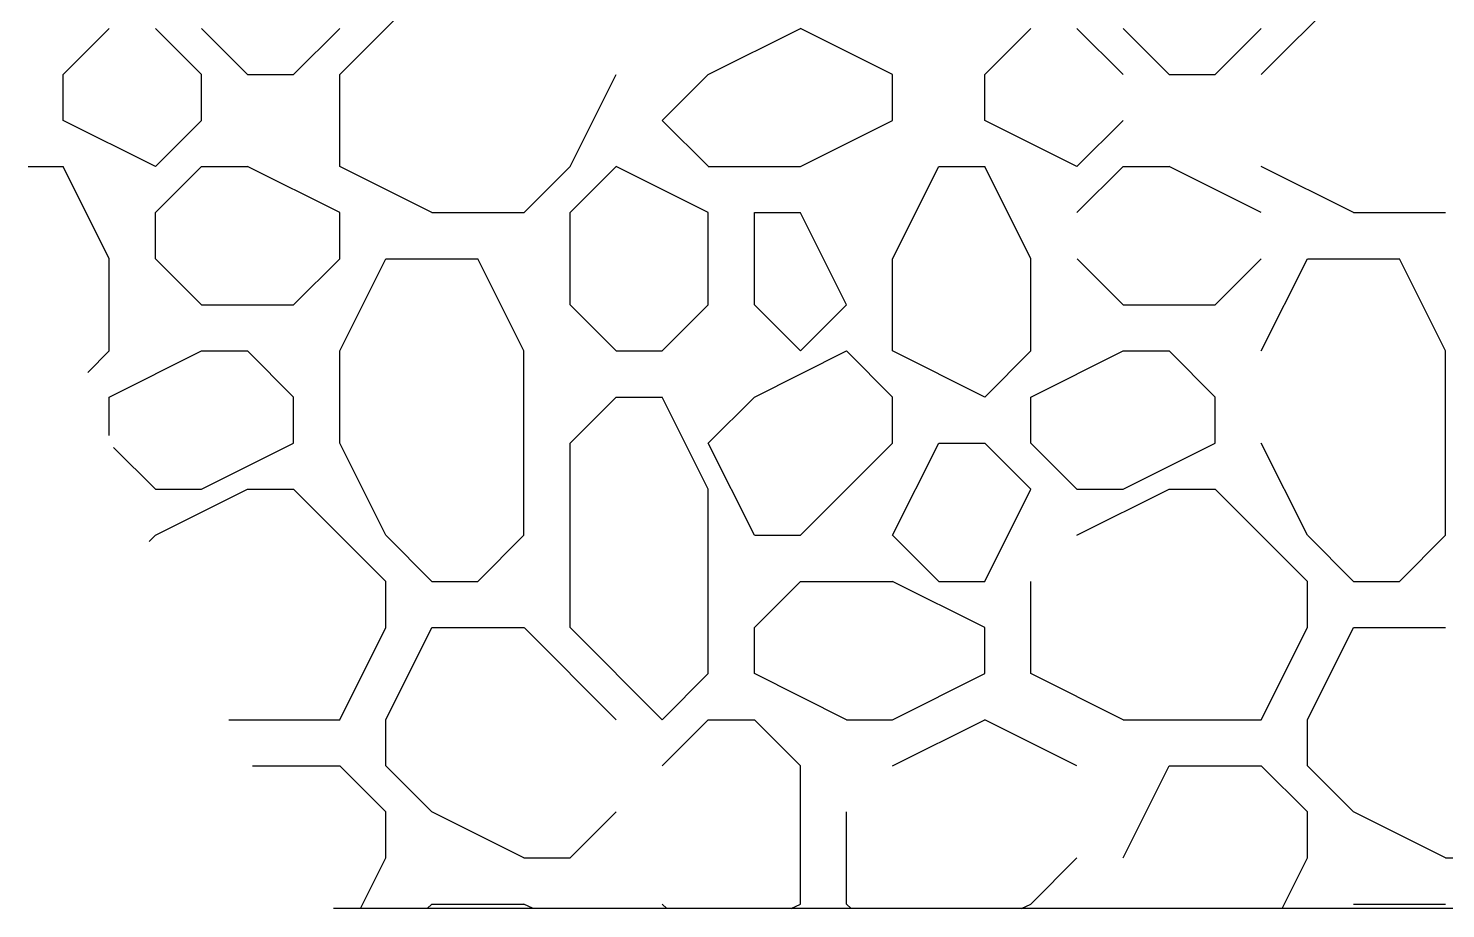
# Model space of a CAD drawing. Header units: inches. Extents: x -27 to 114, y -35 to 60.
# Drawn here: x 62.327 to 64.749, y 45.312 to 46.816 of the extents above; entities that cross this region are included whole.
import ezdxf

# ---------------------------------------------------------------- set-up
doc = ezdxf.new("R2010")
doc.units = ezdxf.units.IN
doc.header["$LTSCALE"] = 10
doc.header["$MEASUREMENT"] = 0
doc.layers.add('TUBO', color=2, linetype='Continuous')

# ---------------------------------------------------------------- blocks, each defined once
blk = doc.blocks.new('caixa de areia')
at = {"layer": 'TUBO', "color": 4}
for p, q in [((285.415, 251.4545), (285.59, 251.6295)), ((287.165, 251.4545), (287.34, 251.6295)), ((284.89, 251.4545), (284.9775, 251.542)), ((285.1525, 251.4545), (285.065, 251.542)), ((285.24, 251.4545), (285.1525, 251.542)), ((285.3275, 251.4545), (285.415, 251.542)), ((286.115, 251.4545), (286.29, 251.542)), ((286.465, 251.4545), (286.29, 251.542)), ((286.64, 251.4545), (286.7275, 251.542)), ((286.9025, 251.4545), (286.815, 251.542)), ((286.99, 251.4545), (286.9025, 251.542)), ((287.0775, 251.4545), (287.165, 251.542)), ((284.89, 251.367), (284.89, 251.4545)), ((285.1525, 251.367), (285.1525, 251.4545)), ((285.24, 251.4545), (285.3275, 251.4545)), ((285.415, 251.2795), (285.415, 251.4545)), ((285.8525, 251.2795), (285.94, 251.4545)), ((286.0275, 251.367), (286.115, 251.4545)), ((286.465, 251.367), (286.465, 251.4545)), ((286.64, 251.367), (286.64, 251.4545)), ((286.99, 251.4545), (287.0775, 251.4545)), ((285.065, 251.2795), (284.89, 251.367)), ((285.065, 251.2795), (285.1525, 251.367)), ((286.1151, 251.2795), (286.0276, 251.367)), ((286.29, 251.2795), (286.465, 251.367)), ((286.815, 251.2795), (286.64, 251.367)), ((286.815, 251.2795), (286.9025, 251.367)), ((284.8238, 251.2795), (284.89, 251.2795)), ((284.9775, 251.1045), (284.89, 251.2795)), ((285.065, 251.1921), (285.1525, 251.2795)), ((285.1525, 251.2795), (285.24, 251.2795)), ((285.415, 251.1921), (285.24, 251.2795)), ((285.59, 251.1921), (285.415, 251.2795)), ((285.765, 251.192), (285.8525, 251.2795)), ((285.8525, 251.1921), (285.94, 251.2795)), ((285.8525, 251.1921), (285.94, 251.2795)), ((286.115, 251.1921), (285.94, 251.2795)), ((286.115, 251.2795), (286.29, 251.2795)), ((286.465, 251.1045), (286.5525, 251.2795)), ((286.5525, 251.2795), (286.64, 251.2795)), ((286.7275, 251.1045), (286.64, 251.2795)), ((286.815, 251.1921), (286.9025, 251.2795)), ((286.9025, 251.2795), (286.99, 251.2795)), ((287.165, 251.1921), (286.99, 251.2795)), ((287.34, 251.1921), (287.165, 251.2795)), ((285.065, 251.1045), (285.065, 251.1921)), ((285.415, 251.1045), (285.415, 251.1921)), ((285.59, 251.1921), (285.765, 251.1921)), ((285.8525, 251.017), (285.8525, 251.1921)), ((286.115, 251.017), (286.115, 251.1921)), ((286.2025, 251.1921), (286.29, 251.1921)), ((286.2025, 251.017), (286.2025, 251.1921)), ((286.3775, 251.017), (286.29, 251.192)), ((287.34, 251.1921), (287.515, 251.1921)), ((284.9775, 250.9296), (284.9775, 251.1045)), ((285.1526, 251.017), (285.0651, 251.1045)), ((285.3275, 251.017), (285.415, 251.1045)), ((285.415, 250.9296), (285.5025, 251.1045)), ((285.5025, 251.1045), (285.6775, 251.1045)), ((285.765, 250.9296), (285.6775, 251.1045)), ((286.465, 250.9296), (286.465, 251.1045)), ((286.7275, 250.9296), (286.7275, 251.1045)), ((286.9026, 251.017), (286.8151, 251.1045)), ((287.0775, 251.017), (287.165, 251.1045)), ((287.165, 250.9296), (287.2525, 251.1045)), ((287.2525, 251.1045), (287.4275, 251.1045)), ((287.515, 250.9296), (287.4275, 251.1045)), ((285.1525, 251.017), (285.3275, 251.017)), ((285.94, 250.9296), (285.8525, 251.017)), ((286.0275, 250.9295), (286.115, 251.017)), ((286.29, 250.9296), (286.2025, 251.017)), ((286.29, 250.9295), (286.3775, 251.017)), ((286.9025, 251.017), (287.0775, 251.017)), ((284.9368, 250.8888), (284.9775, 250.9295)), ((284.9775, 250.842), (285.1525, 250.9295)), ((285.1525, 250.9296), (285.24, 250.9296)), ((285.3276, 250.842), (285.2401, 250.9295)), ((285.415, 250.7545), (285.415, 250.9296)), ((285.765, 250.5795), (285.765, 250.9296)), ((285.94, 250.9296), (286.0275, 250.9296)), ((286.2025, 250.842), (286.3775, 250.9295)), ((286.465, 250.842), (286.3775, 250.9295)), ((286.64, 250.842), (286.465, 250.9295)), ((286.64, 250.842), (286.7275, 250.9295)), ((286.7275, 250.842), (286.9025, 250.9295)), ((286.9025, 250.9296), (286.99, 250.9296)), ((287.0776, 250.842), (286.9901, 250.9295)), ((287.515, 250.5795), (287.515, 250.9296)), ((284.9775, 250.7691), (284.9775, 250.842)), ((285.3275, 250.7545), (285.3275, 250.842)), ((285.8525, 250.7545), (285.94, 250.842)), ((285.94, 250.842), (286.0275, 250.842)), ((286.115, 250.667), (286.0275, 250.842)), ((286.115, 250.7545), (286.2025, 250.842)), ((286.465, 250.7545), (286.465, 250.842)), ((286.7275, 250.7545), (286.7275, 250.842)), ((287.0775, 250.7545), (287.0775, 250.842)), ((285.065, 250.667), (284.9856, 250.7465)), ((285.1525, 250.667), (285.3275, 250.7545)), ((285.5025, 250.5795), (285.415, 250.7545)), ((285.8525, 250.4046), (285.8525, 250.7545)), ((286.2025, 250.5795), (286.115, 250.7545)), ((286.29, 250.5795), (286.465, 250.7545)), ((286.29, 250.5795), (286.465, 250.7545)), ((286.465, 250.5795), (286.5525, 250.7545)), ((286.5525, 250.7545), (286.64, 250.7545)), ((286.7275, 250.6671), (286.64, 250.7546)), ((286.815, 250.667), (286.7275, 250.7545)), ((286.9025, 250.667), (287.0775, 250.7545)), ((287.2525, 250.5795), (287.165, 250.7545)), ((285.065, 250.667), (285.1525, 250.667)), ((285.065, 250.5795), (285.24, 250.667)), ((285.24, 250.667), (285.3275, 250.667)), ((285.5025, 250.4921), (285.3275, 250.667)), ((286.115, 250.3171), (286.115, 250.667)), ((286.64, 250.4921), (286.7275, 250.667)), ((286.815, 250.667), (286.9025, 250.667)), ((286.815, 250.5795), (286.99, 250.667)), ((286.99, 250.667), (287.0775, 250.667)), ((287.2525, 250.4921), (287.0775, 250.667)), ((285.0533, 250.5679), (285.065, 250.5795)), ((285.59, 250.4921), (285.5025, 250.5795)), ((285.6775, 250.492), (285.765, 250.5795)), ((286.2025, 250.5795), (286.29, 250.5795)), ((286.5525, 250.4921), (286.465, 250.5795)), ((287.34, 250.4921), (287.2525, 250.5795)), ((287.4275, 250.492), (287.515, 250.5795)), ((285.5025, 250.4046), (285.5025, 250.4921)), ((285.59, 250.4921), (285.6775, 250.4921)), ((286.2025, 250.4045), (286.29, 250.492)), ((286.29, 250.4921), (286.465, 250.4921)), ((286.64, 250.4046), (286.465, 250.492)), ((286.5525, 250.4921), (286.64, 250.4921)), ((286.7275, 250.3171), (286.7275, 250.4921)), ((287.2525, 250.4046), (287.2525, 250.4921)), ((287.34, 250.4921), (287.4275, 250.4921)), ((285.415, 250.2295), (285.5025, 250.4045)), ((285.5025, 250.2295), (285.59, 250.4045)), ((285.59, 250.4046), (285.765, 250.4046)), ((285.94, 250.2295), (285.7651, 250.4045)), ((286.0275, 250.2295), (285.8525, 250.4045)), ((286.2025, 250.3171), (286.2025, 250.4046)), ((286.64, 250.3171), (286.64, 250.4046)), ((287.165, 250.2295), (287.2525, 250.4045)), ((287.2525, 250.2295), (287.34, 250.4045)), ((287.34, 250.4046), (287.515, 250.4046)), ((286.0275, 250.2295), (286.115, 250.317)), ((286.3775, 250.2295), (286.2025, 250.317)), ((286.465, 250.2295), (286.64, 250.317)), ((286.9025, 250.2295), (286.7275, 250.317)), ((285.2047, 250.2295), (285.415, 250.2295)), ((285.5025, 250.142), (285.5025, 250.2295)), ((286.0275, 250.142), (286.115, 250.2295)), ((286.115, 250.2295), (286.2025, 250.2295)), ((286.29, 250.142), (286.2025, 250.2295)), ((286.3775, 250.2295), (286.465, 250.2295)), ((286.465, 250.142), (286.64, 250.2295)), ((286.815, 250.142), (286.64, 250.2295)), ((286.9025, 250.2295), (287.165, 250.2295)), ((287.2525, 250.142), (287.2525, 250.2295)), ((285.2493, 250.142), (285.415, 250.142)), ((285.5025, 250.0545), (285.415, 250.142)), ((285.59, 250.0545), (285.5025, 250.142)), ((286.29, 249.8795), (286.29, 250.142)), ((286.9025, 249.9671), (286.99, 250.142)), ((286.99, 250.142), (287.165, 250.142)), ((287.2525, 250.0545), (287.165, 250.142)), ((287.34, 250.0545), (287.2525, 250.142)), ((285.5025, 249.9671), (285.5025, 250.0545)), ((285.765, 249.9671), (285.59, 250.0545)), ((285.8525, 249.9671), (285.94, 250.0545)), ((286.3775, 249.8795), (286.3775, 250.0545)), ((287.2525, 249.9671), (287.2525, 250.0545)), ((287.515, 249.9671), (287.34, 250.0545)), ((285.4544, 249.8707), (285.5025, 249.967)), ((285.765, 249.9671), (285.8525, 249.9671)), ((286.7275, 249.8795), (286.815, 249.967)), ((287.2044, 249.8707), (287.2525, 249.967)), ((287.515, 249.9671), (287.6025, 249.9671)), ((285.5812, 249.8707), (285.59, 249.8795)), ((285.59, 249.8795), (285.765, 249.8795)), ((285.7827, 249.8707), (285.765, 249.8795)), ((286.0364, 249.8707), (286.0275, 249.8795)), ((286.2724, 249.8707), (286.29, 249.8795)), ((286.3864, 249.8707), (286.3775, 249.8795)), ((286.7099, 249.8707), (286.7275, 249.8795)), ((287.34, 249.8795), (287.515, 249.8795))]:
    blk.add_line(p, q, dxfattribs=at)
at = {"layer": 'TUBO'}
blk.add_line((290.6998, 249.8707), (285.4031, 249.8707), dxfattribs=at)

msp = doc.modelspace()

# ---------------------------------------------------------------- block references
at = {"color": 1, "xscale": 0.8999999999996362, "yscale": 0.8999999999996362, "zscale": 0.8999999999996362}
msp.add_blockref('caixa de areia', (-194.0146, -179.5716), dxfattribs=at)

doc.saveas('drawing.dxf')
